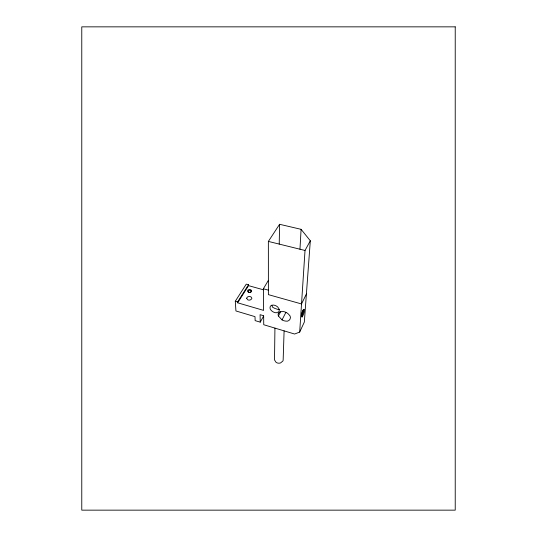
<?xml version="1.0" encoding="UTF-8"?>
<svg xmlns="http://www.w3.org/2000/svg" width="537" height="537" viewBox="0 0 537 537"><rect width="100%" height="100%" fill="white"/><g stroke="black" fill="none" stroke-linecap="round" stroke-linejoin="round"><path stroke-width="0.81" d="M274.931 328.107L274.514 359.924L276.025 362.294A4.867 4.867 0 0 0 277.676 363.046A4.719 4.719 0 0 0 278.414 363.173L279.166 363.18A5.504 5.504 0 0 0 280.636 362.878L282.885 360.998A2.846 2.846 0 0 0 283.16 359.871L284.1 330.866M279.22 244.093L279.596 224.291L301.089 229.326L310.312 240.784L304.331 322.059L299.686 332.074L294.605 334.034L263.734 324.731L263.647 315.729L260.096 314.682L260.223 322.146L255.129 320.616L255.015 316.649L235.931 310.963L235.293 301.237L246.268 284.127L248.517 284.751L248.55 285.644L237.663 302.808L263.593 310.386L263.372 288.772L268.386 280.341M299.968 249.215L301.089 229.326M299.686 332.074L305.023 250.464L310.312 240.784M302.922 311.185L303.264 310.393A5.061 5.061 0 0 1 303.694 309.621M302.452 314.736L302.224 315.259A3.699 3.699 0 0 1 301.774 316.031M306.399 293.987L301.526 303.955L268.393 294.638L268.366 241.415L279.596 224.291M285.919 312.333L282.032 319.898L278.394 316.004L280.73 311.574M278.455 313.199L280.24 311.715L283.482 311.574A9.518 9.518 0 0 1 285.268 312.057L286.939 312.896A9.243 9.243 0 0 1 288.805 314.481C292.443 317.186 289.456 322.321 285.409 321.059A9.458 9.458 0 0 1 282.032 319.891M260.223 322.146L263.647 316.024M237.663 302.808L237.609 301.908L248.517 284.751M303.7 309.627L304.331 309.614L304.123 312.031A21.399 21.399 0 0 1 303.371 314.722L302.136 317.038L301.385 316.078A8.82 8.82 0 0 1 301.613 313.38L302.895 310.232L303.989 309.332M268.366 241.415L305.023 250.464M263.372 288.772L268.393 290.168M248.55 285.644L263.385 289.785M277.669 309.292L277.991 309.379A3.967 3.967 0 0 0 279.368 309.547L278.931 311.796L276.421 312.756A5.283 5.283 0 0 1 274.629 312.494L274.071 312.306A7.773 7.773 0 0 1 271.527 310.708C269.091 309.144 269.52 304.727 272.944 305.083A5.303 5.303 0 0 1 274.716 305.338L275.555 305.634A7.84 7.84 0 0 1 277.83 307.11L279.368 309.54M275.89 308.775L277.152 309.137M235.293 301.237L237.609 301.908M275.3 308.607L272.655 307.312L271.782 305.278M301.854 316.958L301.801 315.575A18.251 18.251 0 0 1 302.949 311.198M303.425 310.077L303.452 310.399A12.284 12.284 0 0 1 302.338 314.682M278.448 315.984A3.423 3.423 0 0 1 278.401 313.172M250.188 292.282A2.229 2.229 0 0 0 251.262 291.752L251.558 291.349A0.859 0.859 0 0 0 251.652 290.947L250.92 289.846A2.054 2.054 0 0 0 250.417 289.631L249.839 289.544A3.202 3.202 0 0 0 248.839 289.665C246.96 289.873 247.403 292.397 249.108 292.336A2.886 2.886 0 0 0 250.188 292.296M249.242 292.356A1.564 1.564 0 0 1 248.409 292.007C246.993 290.329 250.933 289.403 251.162 291.249A0.819 0.819 0 0 1 251.034 291.705L250.96 291.813A1.604 1.604 0 0 1 250.054 292.309M246.651 298.23L247.752 299.807A3.101 3.101 0 0 0 248.96 300.109L249.181 300.116A3.725 3.725 0 0 0 250.45 299.868L251.605 298.968A1.396 1.396 0 0 0 251.826 298.196C251.39 295.813 247.141 295.921 246.651 298.23M455.228 26.85L81.772 26.85L81.772 510.15L455.228 510.15L455.228 26.85"/></g></svg>
